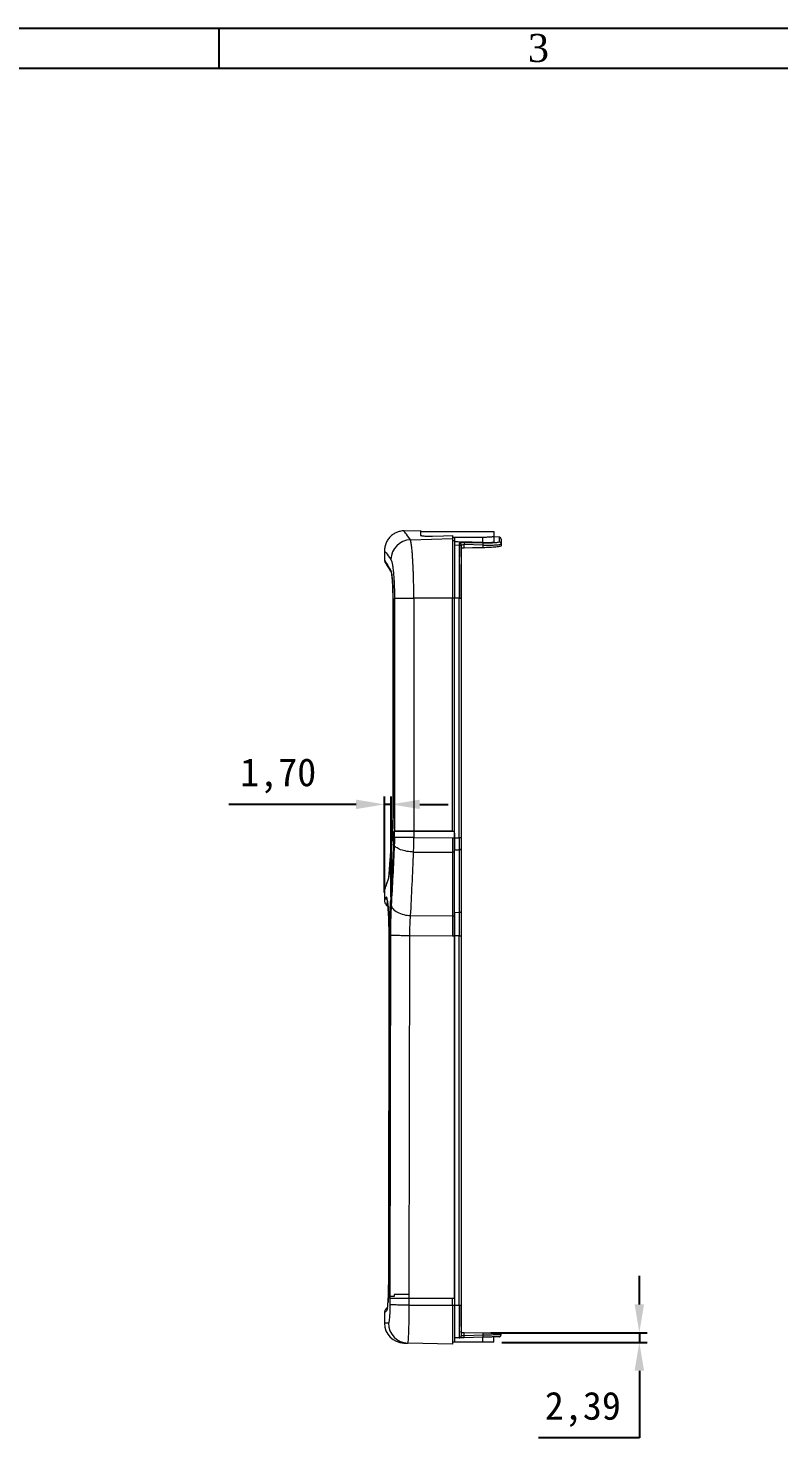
# Model space of a CAD drawing. Header units: millimetres. Extents: x 6 to 426, y 10 to 307.
# Drawn here: x 112.3 to 206.2, y 130.8 to 307.3 of the extents above; entities that cross this region are included whole.
import ezdxf

# ---------------------------------------------------------------- set-up
doc = ezdxf.new("R2010")
doc.units = ezdxf.units.MM
doc.header["$PDSIZE"] = -1
doc.dimstyles.new('ISO-25', dxfattribs={"dimtxt": 2.5, "dimasz": 2.5, "dimexe": 1.25, "dimexo": 0.625, "dimtad": 1, "dimtxsty": 'Standard', "dimcen": 2.5, "dimadec": 0, "dimazin": 0, "dimtfac": 1, "dimtmove": 0, "dimatfit": 3, "dimfxl": 1, "dimarcsym": 0})

# ---------------------------------------------------------------- blocks, each defined once
blk = doc.blocks.new('*D18')
at = {"color": 0, "lineweight": -2}
for p, q in [((188.79, 147.51), (188.79, 151.07)), ((170.22, 143.96), (189.79, 143.96)), ((188.79, 143.96), (188.79, 142.76)), ((171.59, 142.76), (189.79, 142.76)), ((188.79, 139.21), (188.79, 130.81)), ((188.79, 130.81), (176.18, 130.81))]:
    blk.add_line(p, q, dxfattribs=at)
at = {"color": 0}
for points in [[(188.2, 147.51), (189.38, 147.51), (188.79, 143.96)], [(188.2, 139.21), (189.38, 139.21), (188.79, 142.76)]]:
    blk.add_solid(points, dxfattribs=at)
at = {"layer": 'Defpoints', "color": 0}
for p in [(169.22, 143.96), (170.59, 142.76), (188.79, 142.76)]:
    blk.add_point(p, dxfattribs=at)
at = {"color": 0, "insert": (181.72, 134.37), "char_height": 3.5, "attachment_point": 5}
blk.add_mtext('2,39', dxfattribs=at)
blk = doc.blocks.new('*D19')
at = {"color": 0, "lineweight": -2}
for p, q in [((153.34, 210.11), (137.4, 210.11)), ((156.89, 199.07), (156.89, 211.11)), ((157.74, 210.11), (156.89, 210.11)), ((157.74, 198.48), (157.74, 211.11)), ((161.3, 210.11), (164.85, 210.11))]:
    blk.add_line(p, q, dxfattribs=at)
at = {"color": 0}
for points in [[(153.34, 210.7), (153.34, 209.52), (156.89, 210.11)], [(161.3, 210.7), (161.3, 209.52), (157.74, 210.11)]]:
    blk.add_solid(points, dxfattribs=at)
at = {"layer": 'Defpoints', "color": 0}
for p in [(157.74, 210.11), (156.89, 198.07), (157.74, 197.48)]:
    blk.add_point(p, dxfattribs=at)
at = {"color": 0, "insert": (143.59, 213.68), "char_height": 3.5, "attachment_point": 5}
blk.add_mtext('1,70', dxfattribs=at)

msp = doc.modelspace()

# ---------------------------------------------------------------- linework, layer by layer
at = {"color": 7, "linetype": 'Continuous'}
for p, q in [((6.1623, 307.2801), (426.1623, 307.2801)), ((16.1623, 302.2801), (421.1623, 302.2801))]:
    msp.add_line(p, q, dxfattribs=at)
msp.add_line((136.1623, 307.2801), (136.1623, 302.2801))
at = {"color": 7, "linetype": 'Continuous', "lineweight": 15}
for p, q in [((159.3269, 244.3543), (161.3924, 244.4084)), ((161.3924, 244.4084), (161.3924, 243.7993)), ((161.3924, 244.2632), (170.5924, 244.2632)), ((165.3924, 243.7613), (165.3924, 243.3777)), ((170.5924, 244.2632), (170.5924, 243.6646)), ((170.5924, 243.6646), (170.5924, 242.9883)), ((171.2489, 243.5724), (170.5924, 243.5896)), ((171.2489, 243.5724), (171.2489, 242.969)), ((156.8924, 241.8564), (156.8924, 240.7269)), ((160.133, 243.2411), (165.3924, 243.3777)), ((165.3924, 243.3777), (165.3924, 235.9345)), ((165.3924, 243.1296), (165.6424, 243.1231)), ((165.6424, 243.5086), (165.6424, 243.1231)), ((165.6424, 243.1231), (165.6424, 235.9345)), ((165.6424, 242.5898), (166.2489, 242.574)), ((166.2489, 242.8175), (166.2489, 242.574)), ((166.2489, 242.574), (166.2489, 235.9345)), ((166.4924, 241.9172), (166.4924, 242.1547)), ((166.4924, 241.11), (166.4924, 241.9172)), ((168.55, 242.8328), (166.8762, 242.8708)), ((166.8784, 242.2021), (166.8784, 242.6222)), ((169.2244, 242.569), (166.8784, 242.6222)), ((169.193, 242.8874), (169.193, 243.5275)), ((169.2244, 242.2355), (169.2244, 242.569)), ((171.4924, 242.7201), (171.4924, 242.4905)), ((166.4924, 235.9345), (166.4924, 240.1481)), ((157.9537, 236.6363), (157.9579, 236.2093)), ((158.141, 235.9345), (158.141, 206.7612)), ((158.141, 235.9345), (160.5604, 235.9345)), ((165.3924, 235.9345), (160.5604, 235.9345)), ((160.5604, 235.9345), (160.5604, 206.7632)), ((165.3924, 206.7632), (165.3924, 235.9345)), ((165.6424, 235.9345), (165.3924, 235.9345)), ((165.6424, 206.5132), (165.6424, 235.9345)), ((166.2489, 235.9345), (165.6424, 235.9345)), ((166.2489, 205.9254), (166.2489, 235.9345)), ((166.2489, 235.9345), (166.4924, 235.9345)), ((166.4924, 235.9345), (166.4924, 205.9254)), ((158.141, 205.949), (158.141, 206.7594)), ((160.5604, 206.7632), (158.1497, 206.7632)), ((158.1553, 206.7632), (160.5604, 206.7632)), ((160.5604, 206.7632), (165.6227, 206.7632)), ((160.5604, 206.7632), (160.5604, 205.949)), ((165.3924, 206.7632), (160.5604, 206.7632)), ((165.6227, 206.7632), (165.6227, 205.9216)), ((165.6293, 206.7632), (165.6227, 206.7632)), ((165.6293, 206.7632), (165.6293, 206.5132)), ((165.6424, 206.5132), (165.6293, 206.5132)), ((165.6424, 206.5132), (165.6296, 206.5132)), ((165.6424, 206.5132), (165.6424, 205.9241)), ((160.5604, 205.949), (165.3924, 205.9252)), ((165.3924, 205.9179), (165.6227, 205.919)), ((166.2489, 205.9254), (166.2489, 204.4071)), ((166.4924, 205.9254), (166.2489, 205.9254)), ((166.4924, 205.9254), (166.4924, 204.647)), ((160.5416, 204.1352), (165.3924, 204.1138)), ((165.6226, 204.1165), (165.3924, 204.1203)), ((166.4924, 204.5756), (166.4924, 204.647)), ((156.8924, 199.3471), (156.8924, 198.0738)), ((157.1108, 197.5447), (157.3351, 197.3204)), ((160.1641, 196.1783), (165.3924, 196.1356)), ((165.6242, 196.1324), (165.3939, 196.1339)), ((165.6424, 196.525), (165.6424, 193.6344)), ((166.4924, 196.9036), (166.4924, 196.7734)), ((157.473, 193.1428), (157.4182, 150.4276)), ((157.4202, 150.4458), (157.4749, 193.1144)), ((157.641, 193.71), (157.5668, 148.5496)), ((159.9953, 148.7584), (160.0659, 193.6624)), ((165.3924, 193.6219), (160.0666, 193.6624)), ((165.6227, 193.6201), (165.3924, 193.6219)), ((165.6423, 193.6344), (165.6227, 193.6221)), ((165.6227, 193.6201), (165.6227, 148.2584)), ((166.2489, 193.6376), (165.6424, 193.6373)), ((165.6424, 193.6344), (165.6424, 148.5132)), ((166.2489, 147.4334), (166.2489, 193.6376)), ((166.4924, 193.6423), (166.4924, 147.4381)), ((157.4198, 150.4477), (157.4123, 149.6423)), ((157.4198, 150.4477), (157.4136, 149.7005)), ((157.5679, 148.2812), (157.5666, 147.4682)), ((157.5688, 148.5497), (157.5684, 148.2849)), ((158.0919, 148.7605), (158.0952, 148.5052)), ((159.993, 147.4206), (159.9943, 148.2632)), ((159.9939, 148.2583), (159.9943, 148.4988)), ((165.6227, 148.2584), (159.9942, 148.2584)), ((159.9943, 148.4988), (159.9947, 148.7583)), ((165.3924, 148.2632), (159.9943, 148.2632)), ((165.3924, 147.4179), (165.3924, 148.2632)), ((165.6293, 148.2632), (165.6227, 148.2584)), ((165.6296, 148.5039), (165.6293, 148.5036)), ((165.6293, 148.5036), (165.6293, 148.2632)), ((165.6296, 148.5132), (165.6424, 148.5132)), ((165.6424, 148.5132), (165.6424, 147.4228)), ((159.993, 147.4206), (165.3924, 147.4179)), ((165.3924, 147.4227), (165.6424, 147.4228)), ((165.3924, 147.4179), (165.3924, 142.5132)), ((165.6424, 147.4331), (166.2489, 147.4334)), ((165.6424, 147.4228), (165.6424, 142.7697)), ((166.2489, 147.4334), (166.2489, 143.323)), ((166.4924, 144.7561), (166.4924, 147.446)), ((156.8924, 146.4525), (156.8924, 145.1571)), ((166.2489, 143.323), (165.6424, 143.3071)), ((166.4924, 143.9849), (166.4924, 144.1423)), ((169.2222, 143.4009), (166.8762, 143.3394)), ((166.8784, 143.5894), (166.8784, 143.9808)), ((166.8784, 143.9808), (169.2244, 143.9563)), ((169.2244, 143.6508), (166.8784, 143.5894)), ((169.193, 142.7632), (169.193, 143.4001)), ((169.2244, 143.6508), (169.2244, 143.9563)), ((170.5924, 142.7632), (170.5924, 143.4368)), ((171.4924, 143.7039), (171.4924, 143.9325)), ((165.3924, 142.5132), (159.8155, 142.6592)), ((165.6424, 142.7697), (165.3924, 142.7632)), ((169.193, 142.7632), (165.3924, 142.7632)), ((170.5924, 142.7632), (169.193, 142.7632))]:
    msp.add_line(p, q, dxfattribs=at)
at = {"color": 8, "linetype": 'Continuous', "lineweight": 15}
for p, q in [((166.4924, 242.1547), (166.4924, 242.2686)), ((169.2221, 242.8176), (168.55, 242.8328)), ((165.6437, 205.9254), (166.2489, 205.9254)), ((165.6437, 204.4014), (166.2489, 204.4071)), ((166.2489, 196.5581), (165.6436, 196.5498)), ((157.4749, 193.1144), (157.4768, 193.1154)), ((157.4202, 150.4458), (157.422, 150.4468))]:
    msp.add_line(p, q, dxfattribs=at)
at = {"color": 7, "linetype": 'Continuous', "lineweight": 15, "flags": 128}
for points in [[(162.8924, 243.6955), (164.2924, 243.7323), (165.3924, 243.7613)], [(165.3924, 243.5143), (165.5324, 243.5111), (165.6424, 243.5086)], [(169.2244, 242.2355), (167.9106, 242.2168), (166.8784, 242.2021)], [(157.552, 193.6885), (157.5148, 168.9654), (157.4863, 149.537)], [(157.4877, 149.537), (157.493, 153.1494), (157.4998, 157.7657), (157.5031, 160.0738), (157.5065, 162.382), (157.51, 164.6901), (157.5134, 166.9982), (157.5202, 171.6145), (157.5211, 172.2144), (157.5247, 174.614), (157.5319, 179.4131), (157.5356, 181.8127), (157.5392, 184.2122), (157.5428, 186.6118), (157.5465, 189.0113), (157.5536, 193.6885)], [(166.4924, 143.9849), (166.4997, 143.9848), (166.5215, 143.9846), (166.5569, 143.9842), (166.6046, 143.9837), (166.6629, 143.9831), (166.7297, 143.9824), (166.8024, 143.9816), (166.8784, 143.9808)], [(171.2489, 143.4539), (171.2967, 143.4598), (171.3393, 143.4734)]]:
    msp.add_lwpolyline(points, dxfattribs=at)
at = {"color": 8, "linetype": 'Continuous', "lineweight": 15, "flags": 128}
msp.add_lwpolyline([(157.696, 204.3367), (157.6944, 204.3084), (157.696, 204.2702)], dxfattribs=at)
at = {"color": 7, "linetype": 'Continuous', "lineweight": 15}
for centre, radius, start, end in [((160.2257, 240.7252), 2.5176, 92.109783, 179.188466), ((166.2431, 242.5683), 0.2492, 0.165713, 88.675009), ((166.3086, 150.6077), 3.1749, 268.921697, 273.31717), ((159.3924, 145.1711), 2.5, 180, 268.5), ((159.8837, 145.1551), 2.4968, 179.92522, 268.433405), ((166.2424, 143.5729), 0.25, 271.5, 360), ((165.0848, 143.48), 1.797, 355.512497, 3.487686), ((167.4308, 143.5415), 1.7969, 355.512219, 3.487911), ((171.2424, 143.7039), 0.25, 311.597325, 0)]:
    msp.add_arc(centre, radius, start, end, dxfattribs=at)
at = {"color": 8, "linetype": 'Continuous', "lineweight": 15}
msp.add_arc((157.944, 146.7579), 0.7475, 154.890381, 180.17787, dxfattribs=at)
at = {"color": 7, "linetype": 'Continuous', "lineweight": 15}
for centre, major_axis, ratio, start_param, end_param in [((593.7295, 94.5132), (4288.2789, 0), 0.03492077, 1.66995805, 1.67084874), ((-6176.3036, 94.5132), (9028.3158, 0), 0.0231032, 0.79140877, 0.79196148)]:
    msp.add_ellipse(centre, major_axis=major_axis, ratio=ratio, start_param=start_param, end_param=end_param, dxfattribs=at)
for points, knots in [([(159.3269, 244.3543), (159.1937, 244.3446), (158.9152, 244.3243), (158.4944, 244.2021), (158.0722, 243.9969), (157.6765, 243.6967), (157.3369, 243.3101), (157.0828, 242.8556), (156.9219, 242.3624), (156.9021, 242.0225), (156.8924, 241.8552)], [0, 0, 0, 0, 0.10369881, 0.21680604, 0.33849488, 0.46720121, 0.60063047, 0.7359333, 0.87002779, 1, 1, 1, 1]), ([(161.3924, 243.7993), (161.3924, 243.7903), (161.402, 243.7817), (161.4399, 243.765), (161.4686, 243.7569), (161.5436, 243.7418), (161.5895, 243.7348), (161.698, 243.722), (161.7612, 243.7161), (161.8994, 243.7063), (161.9748, 243.7021), (162.1386, 243.6956), (162.226, 243.6932), (162.4968, 243.6891), (162.694, 243.6903), (162.8924, 243.6955)], [0, 0, 0, 0, 0.125, 0.125, 0.25, 0.25, 0.375, 0.375, 0.5, 0.5, 0.625, 0.625, 0.75, 0.75, 1, 1, 1, 1]), ([(170.5924, 243.6646), (170.5924, 243.6562), (170.5834, 243.6479), (170.5484, 243.6313), (170.5219, 243.623), (170.4524, 243.6069), (170.4099, 243.5992), (170.3095, 243.5845), (170.2509, 243.5774), (170.1225, 243.5645), (170.0525, 243.5587), (169.9005, 243.5482), (169.8186, 243.5437), (169.5653, 243.5325), (169.3805, 243.5282), (169.193, 243.5275)], [0, 0, 0, 0, 0.125, 0.125, 0.25, 0.25, 0.375, 0.375, 0.5, 0.5, 0.625, 0.625, 0.75, 0.75, 1, 1, 1, 1]), ([(171.4924, 243.3225), (171.4924, 243.3515), (171.4871, 243.3828), (171.4635, 243.4435), (171.4451, 243.4726), (171.3978, 243.5212), (171.3691, 243.5404), (171.3091, 243.5656), (171.278, 243.5716), (171.2489, 243.5724)], [0, 0, 0, 0, 0.25, 0.25, 0.5, 0.5, 0.75, 0.75, 1, 1, 1, 1]), ([(160.5604, 235.9345), (160.5604, 236.384), (160.5574, 236.8338), (160.5456, 237.7079), (160.5369, 238.1343), (160.5198, 238.758), (160.5134, 238.9642), (160.4993, 239.3663), (160.4917, 239.5614), (160.4673, 240.1297), (160.4489, 240.4859), (160.4183, 240.9856), (160.4075, 241.147), (160.3854, 241.4519), (160.3741, 241.5961), (160.3391, 242.0045), (160.3146, 242.2448), (160.2764, 242.5559), (160.2634, 242.6509), (160.2375, 242.8206), (160.2245, 242.8958), (160.1854, 243.093), (160.1593, 243.1867), (160.133, 243.2411)], [0, 0, 0, 0, 0.125, 0.125, 0.25, 0.25, 0.3125, 0.3125, 0.375, 0.375, 0.5, 0.5, 0.5625, 0.5625, 0.625, 0.625, 0.75, 0.75, 0.8125, 0.8125, 0.875, 0.875, 1, 1, 1, 1]), ([(166.8762, 242.8708), (166.7923, 242.8727), (166.7093, 242.8728), (166.5578, 242.8696), (166.4881, 242.8663), (166.4018, 242.859), (166.3755, 242.8562), (166.3305, 242.8499), (166.3115, 242.8464), (166.2649, 242.8352), (166.2489, 242.8267), (166.2489, 242.8175)], [0, 0, 0, 0, 0.25, 0.25, 0.5, 0.5, 0.625, 0.625, 0.75, 0.75, 1, 1, 1, 1]), ([(166.4924, 242.326), (166.4924, 242.3899), (166.4663, 242.4534), (166.3765, 242.5449), (166.3132, 242.5724), (166.2489, 242.574)], [0, 0, 0, 0, 0.5, 0.5, 1, 1, 1, 1]), ([(166.4924, 242.5691), (166.4924, 242.5782), (166.5021, 242.5866), (166.5402, 242.6016), (166.5683, 242.608), (166.6035, 242.6128)], [0, 0, 0, 0, 0.5, 0.5, 1, 1, 1, 1]), ([(166.4924, 242.5691), (166.4924, 242.5304), (166.4924, 242.453), (166.4924, 242.3684), (166.4924, 242.326)], [0, 0, 0, 0, 0.49999392, 1, 1, 1, 1]), ([(166.4924, 242.326), (166.4924, 242.318), (166.4924, 242.302), (166.4924, 242.2715), (166.4924, 242.2363), (166.4924, 242.1959), (166.4924, 242.1504), (166.4924, 242.0638), (166.4924, 241.9158), (166.4924, 241.6732), (166.4924, 241.38), (166.4924, 240.9184), (166.4924, 240.2252), (166.4924, 239.405), (166.4924, 238.6957), (166.4924, 238.1504), (166.4924, 237.5931), (166.4924, 237.1274), (166.4924, 236.7563), (166.4924, 236.4834), (166.4924, 236.2094), (166.4924, 236.0262), (166.4924, 235.9345)], [0, 0, 0, 0, 0.019675661, 0.039316243, 0.058937561, 0.078555479, 0.098185868, 0.117844571, 0.179711548, 0.24163216, 0.305663002, 0.36974996, 0.50000234, 0.630254719, 0.694284476, 0.758372526, 0.820237165, 0.882160118, 0.911614676, 0.941037076, 0.970480997, 1, 1, 1, 1]), ([(166.8784, 242.2021), (166.8266, 242.2013), (166.7762, 242.1995), (166.6824, 242.194), (166.6397, 242.1904), (166.5335, 242.1774), (166.4924, 242.166), (166.4924, 242.1547)], [0, 0, 0, 0, 0.25, 0.25, 0.5, 0.5, 1, 1, 1, 1]), ([(166.8762, 242.8708), (166.8782, 242.8643), (166.8795, 242.8348), (166.8803, 242.744), (166.8798, 242.6833), (166.8784, 242.6222)], [0, 0, 0, 0, 0.5, 0.5, 1, 1, 1, 1]), ([(169.193, 242.8874), (169.2866, 242.8853), (169.3785, 242.8841), (169.5586, 242.8835), (169.6479, 242.8841), (169.8179, 242.8871), (169.8983, 242.8895), (170.05, 242.896), (170.1218, 242.9001), (170.2503, 242.9096), (170.3077, 242.915), (170.409, 242.9273), (170.4522, 242.934), (170.5558, 242.9553), (170.5924, 242.9715), (170.5924, 242.9883)], [0, 0, 0, 0, 0.125, 0.125, 0.25, 0.25, 0.375, 0.375, 0.5, 0.5, 0.625, 0.625, 0.75, 0.75, 1, 1, 1, 1]), ([(171.2489, 242.969), (171.2489, 242.9445), (171.196, 242.9208), (171.0459, 242.8892), (170.9833, 242.8792), (170.8367, 242.8609), (170.7535, 242.8527), (170.5674, 242.8382), (170.4635, 242.8319), (170.2438, 242.822), (170.1273, 242.8183), (169.8811, 242.8134), (169.7518, 242.8123), (169.4909, 242.8129), (169.3579, 242.8145), (169.2222, 242.8176)], [0, 0, 0, 0, 0.25, 0.25, 0.375, 0.375, 0.5, 0.5, 0.625, 0.625, 0.75, 0.75, 0.875, 0.875, 1, 1, 1, 1]), ([(169.2244, 242.569), (169.2258, 242.6301), (169.2263, 242.6909), (169.2255, 242.7816), (169.2242, 242.8112), (169.2222, 242.8176)], [0, 0, 0, 0, 0.5, 0.5, 1, 1, 1, 1]), ([(169.2244, 242.569), (169.3762, 242.566), (169.5251, 242.5643), (169.8171, 242.5637), (169.9617, 242.5648), (170.2372, 242.5697), (170.3675, 242.5734), (170.6135, 242.5833), (170.7298, 242.5896), (170.938, 242.604), (171.0311, 242.6122), (171.1952, 242.6304), (171.2652, 242.6405), (171.4331, 242.672), (171.4924, 242.6957), (171.4924, 242.7201)], [0, 0, 0, 0, 0.125, 0.125, 0.25, 0.25, 0.375, 0.375, 0.5, 0.5, 0.625, 0.625, 0.75, 0.75, 1, 1, 1, 1]), ([(171.4924, 242.4905), (171.4924, 242.4768), (171.4778, 242.4629), (171.421, 242.4349), (171.3781, 242.4207), (171.2655, 242.3926), (171.1966, 242.3789), (171.0339, 242.3523), (170.939, 242.3392), (170.7309, 242.3151), (170.6174, 242.3039), (170.3711, 242.2834), (170.2384, 242.2741), (169.9648, 242.2584), (169.8226, 242.2518), (169.527, 242.2414), (169.3764, 242.2377), (169.2244, 242.2355)], [0, 0, 0, 0, 0.125, 0.125, 0.25, 0.25, 0.375, 0.375, 0.5, 0.5, 0.625, 0.625, 0.75, 0.75, 0.875, 0.875, 1, 1, 1, 1]), ([(171.4924, 242.7201), (171.4924, 242.749), (171.4871, 242.7802), (171.4635, 242.8406), (171.4451, 242.8697), (171.3978, 242.918), (171.3691, 242.9371), (171.3091, 242.9622), (171.278, 242.9682), (171.2489, 242.969)], [0, 0, 0, 0, 0.25, 0.25, 0.5, 0.5, 0.75, 0.75, 1, 1, 1, 1]), ([(171.4924, 243.3225), (171.4924, 243.322), (171.4924, 243.3209), (171.4924, 243.3126), (171.4924, 243.2993), (171.4924, 243.2805), (171.4924, 243.2564), (171.4924, 243.227), (171.4924, 243.1922), (171.4924, 243.152), (171.4924, 243.1065), (171.4924, 243.0556), (171.4924, 242.9994), (171.4924, 242.9378), (171.4924, 242.8708), (171.4924, 242.7988), (171.4924, 242.7463), (171.4924, 242.7201)], [0, 0, 0, 0, 0.06670308, 0.13339056, 0.20006483, 0.2667283, 0.33338336, 0.40003242, 0.46667787, 0.53332213, 0.59996758, 0.66661664, 0.7332717, 0.79993517, 0.86660944, 0.93329692, 1, 1, 1, 1]), ([(156.8924, 240.7292), (156.897, 240.6611), (156.9066, 240.5227), (156.9712, 240.3985), (157.0041, 240.3354)], [0, 0, 0, 0, 0.49175975, 1, 1, 1, 1]), ([(157.0051, 240.3337), (157.0088, 240.328), (157.0156, 240.3173), (157.0454, 240.2709), (157.0824, 240.2131), (157.123, 240.1495), (157.1632, 240.0862), (157.2032, 240.0232), (157.2712, 239.9152), (157.3892, 239.7274), (157.517, 239.5164), (157.5975, 239.3886), (157.6422, 239.3224), (157.6869, 239.2579), (157.7332, 239.2047), (157.7758, 239.0375), (157.8149, 238.8018), (157.8554, 238.4689), (157.8976, 237.994), (157.9331, 237.3489), (157.9542, 236.8428), (157.9558, 236.5615), (157.9559, 236.5568)], [0, 0, 0, 0, 0.09122748, 0.17227646, 0.24313669, 0.30373779, 0.35404327, 0.39599819, 0.43809553, 0.55977483, 0.68636114, 0.72192054, 0.75728106, 0.79200868, 0.82263277, 0.84901147, 0.87265876, 0.89790695, 0.92766411, 0.96166693, 0.99936254, 1, 1, 1, 1]), ([(157.7084, 240.7608), (157.7349, 240.7252), (157.7614, 240.6635), (157.801, 240.5336), (157.8141, 240.484), (157.8404, 240.3721), (157.8535, 240.3094), (157.8922, 240.1042), (157.917, 239.9456), (157.9524, 239.6759), (157.9639, 239.5807), (157.9862, 239.3793), (157.9971, 239.2728), (158.0281, 238.9426), (158.0468, 238.7073), (158.0715, 238.3318), (158.0792, 238.2029), (158.0934, 237.9372), (158.0999, 237.8009), (158.1172, 237.3887), (158.126, 237.1068), (158.1379, 236.529), (158.141, 236.2316), (158.141, 235.9345)], [0, 0, 0, 0, 0.125, 0.125, 0.1875, 0.1875, 0.25, 0.25, 0.375, 0.375, 0.4375, 0.4375, 0.5, 0.5, 0.625, 0.625, 0.6875, 0.6875, 0.75, 0.75, 0.875, 0.875, 1, 1, 1, 1]), ([(157.9559, 236.5568), (157.9583, 236.2273), (157.9633, 235.5636), (157.9612, 234.5704), (157.9617, 233.5892), (157.9616, 232.6301), (157.9616, 230.6421), (157.9616, 227.6435), (157.9616, 223.6281), (157.9616, 220.3072), (157.9616, 217.6883), (157.9616, 215.8107), (157.9616, 214.2454), (157.9616, 212.8634), (157.9616, 211.5302), (157.9616, 210.3195), (157.9617, 209.3153), (157.9616, 208.8505), (157.9615, 208.6127)], [0, 0, 0, 0, 0.03545283, 0.07142512, 0.10654224, 0.14080422, 0.17438141, 0.31995682, 0.46269948, 0.60544214, 0.67645331, 0.74383958, 0.8069962, 0.84449151, 0.89219664, 0.95011168, 0.97446204, 1, 1, 1, 1]), ([(157.9616, 215.6932), (157.9616, 214.9549), (157.9616, 213.1128), (157.9614, 210.9922), (157.9618, 209.3404), (157.9613, 208.7925), (157.961, 208.5231)], [0, 0, 0, 0, 0.3088847, 0.77074349, 0.88728872, 1, 1, 1, 1]), ([(157.9615, 208.6127), (157.9615, 208.6114), (157.9615, 208.3617), (157.9532, 207.8469), (157.9255, 207.0957), (157.8772, 206.4004), (157.8154, 205.7623), (157.7556, 205.057), (157.7162, 204.5802), (157.696, 204.3367)], [0, 0, 0, 0, 0.00074327, 0.14287247, 0.29521893, 0.45534598, 0.62851992, 0.81031519, 1, 1, 1, 1]), ([(157.961, 208.5231), (157.961, 208.5149), (157.961, 208.4304), (157.9588, 208.348), (157.9568, 208.2735)], [0, 0, 0, 0, 0.09699975, 1, 1, 1, 1]), ([(158.141, 206.7612), (158.1252, 206.7532), (158.1101, 206.7216), (158.0815, 206.6111), (158.0686, 206.5352), (158.0459, 206.3423), (158.0367, 206.2305), (158.0224, 205.9774), (158.0177, 205.8429), (158.0154, 205.7006)], [0, 0, 0, 0, 0.25, 0.25, 0.5, 0.5, 0.75, 0.75, 1, 1, 1, 1]), ([(158.0181, 205.7006), (158.0192, 205.7702), (158.021, 205.8392), (158.0257, 205.9718), (158.0286, 206.0356), (158.0391, 206.2199), (158.0485, 206.3336), (158.0648, 206.4751), (158.0707, 206.518), (158.0832, 206.595), (158.0899, 206.6288), (158.1037, 206.6851), (158.1108, 206.7079), (158.1256, 206.7424), (158.1333, 206.7539), (158.141, 206.7594)], [0, 0, 0, 0, 0.125, 0.125, 0.25, 0.25, 0.5, 0.5, 0.625, 0.625, 0.75, 0.75, 0.875, 0.875, 1, 1, 1, 1]), ([(160.5416, 204.1352), (160.2667, 204.1481), (159.9748, 204.1787), (159.4103, 204.2806), (159.139, 204.3519), (158.6783, 204.5246), (158.4901, 204.6255), (158.2261, 204.8342), (158.1499, 204.9415), (158.1219, 205.0421)], [0, 0, 0, 0, 0.25, 0.25, 0.5, 0.5, 0.75, 0.75, 1, 1, 1, 1]), ([(160.5604, 205.949), (160.2844, 205.949), (159.9977, 205.949), (159.5738, 205.949), (159.436, 205.949), (159.1744, 205.949), (159.0499, 205.949), (158.7019, 205.949), (158.5167, 205.949), (158.3151, 205.949), (158.2627, 205.949), (158.2027, 205.949), (158.1858, 205.949), (158.1592, 205.949), (158.1492, 205.949), (158.1416, 205.949)], [0, 0, 0, 0, 0.25, 0.25, 0.375, 0.375, 0.5, 0.5, 0.75, 0.75, 0.875, 0.875, 0.9375, 0.9375, 1, 1, 1, 1]), ([(160.5416, 204.1352), (160.547, 204.4263), (160.5514, 204.7241), (160.5576, 205.3279), (160.5596, 205.6363), (160.5604, 205.949)], [0, 0, 0, 0, 0.5, 0.5, 1, 1, 1, 1]), ([(165.3928, 205.9265), (165.3911, 205.8597), (165.3894, 205.7905), (165.3902, 205.6431), (165.3915, 205.5656), (165.393, 205.4034), (165.393, 205.3223), (165.3927, 205.1646), (165.3924, 205.0873), (165.3923, 204.8599), (165.3937, 204.705), (165.3911, 204.3905), (165.388, 204.2514), (165.3925, 204.1254)], [0, 0, 0, 0, 0.125, 0.125, 0.25, 0.25, 0.375, 0.375, 0.5, 0.5, 0.75, 0.75, 1, 1, 1, 1]), ([(165.6229, 205.9216), (165.619, 205.768), (165.619, 205.6142), (165.6206, 205.3084), (165.6224, 205.1564), (165.6224, 204.8542), (165.6201, 204.7047), (165.6178, 204.4097), (165.6176, 204.2643), (165.6228, 204.1202)], [0, 0, 0, 0, 0.25, 0.25, 0.5, 0.5, 0.75, 0.75, 1, 1, 1, 1]), ([(165.6424, 205.9241), (165.6424, 205.8748), (165.6424, 205.8092), (165.6425, 205.7272), (165.6425, 205.678), (165.6426, 205.6289), (165.6426, 205.5798), (165.6426, 205.5471), (165.6426, 205.5144), (165.6426, 205.4818), (165.6426, 205.4329), (165.6427, 205.384), (165.6427, 205.3352), (165.6427, 205.2865), (165.6427, 205.2379), (165.6427, 205.1893), (165.6427, 205.1409), (165.6427, 205.0925), (165.6427, 205.0443), (165.6427, 204.9961), (165.6427, 204.9481), (165.6427, 204.9003), (165.6426, 204.8526), (165.6426, 204.805), (165.6426, 204.7734), (165.6426, 204.7419), (165.6426, 204.7105), (165.6426, 204.6635), (165.6425, 204.6166), (165.6425, 204.57), (165.6425, 204.5234), (165.6424, 204.477), (165.6424, 204.4307), (165.6424, 204.3999), (165.6424, 204.3845)], [0, 0, 0, 0, 0.09375086, 0.12500101, 0.15625111, 0.18750114, 0.21875113, 0.25000092, 0.25000108, 0.28125098, 0.31250085, 0.3437507, 0.37500051, 0.40625032, 0.43750011, 0.46874989, 0.49999967, 0.53124945, 0.56249923, 0.59374904, 0.62499886, 0.6562487, 0.68749857, 0.71874848, 0.74999842, 0.74999858, 0.78124841, 0.81249845, 0.84374854, 0.87499869, 0.90624891, 0.9374992, 0.96874956, 1, 1, 1, 1]), ([(166.4924, 205.9254), (166.4924, 205.8766), (166.4924, 205.7791), (166.4924, 205.6332), (166.4924, 205.4879), (166.4924, 205.3431), (166.4924, 205.1671), (166.4924, 204.961), (166.4924, 204.7265), (166.4924, 204.574), (166.4924, 204.4977)], [0, 0, 0, 0, 0.1002122, 0.20017543, 0.30002676, 0.3999037, 0.49994368, 0.66652853, 0.83300139, 1, 1, 1, 1]), ([(157.696, 204.3367), (157.6688, 203.9943), (157.6184, 203.3623), (157.5533, 202.5037), (157.5076, 201.8212), (157.4709, 201.3832), (157.4402, 201.1173), (157.4126, 200.9401), (157.3859, 200.8255), (157.3577, 200.7584), (157.3262, 200.6714), (157.2925, 200.5805), (157.2475, 200.4564), (157.1891, 200.294), (157.1192, 200.0979), (157.0489, 199.8998), (156.9856, 199.721), (156.9351, 199.5779), (156.9234, 199.5443), (156.9172, 199.5265)], [0, 0, 0, 0, 0.07353792, 0.13575636, 0.18647413, 0.21627677, 0.24029846, 0.26650021, 0.2877101, 0.31215741, 0.33987422, 0.3704452, 0.4039629, 0.46794167, 0.54608683, 0.63834911, 0.74471986, 0.86522805, 1, 1, 1, 1]), ([(165.3924, 204.1133), (165.3923, 203.9507), (165.3923, 203.6255), (165.3923, 203.14), (165.3923, 202.6563), (165.3923, 202.1748), (165.3923, 201.6955), (165.3923, 201.2185), (165.3923, 200.7438), (165.3923, 200.2715), (165.3923, 199.8016), (165.3923, 199.3341), (165.3923, 198.8692), (165.3923, 198.4068), (165.3923, 197.9469), (165.3923, 197.4899), (165.3923, 197.0356), (165.3923, 196.5841), (165.3923, 196.2854), (165.3923, 196.1361)], [0, 0, 0, 0, 0.05879109, 0.11760021, 0.17642784, 0.23527486, 0.29411238, 0.35294127, 0.41176945, 0.47059779, 0.52942658, 0.5882538, 0.64708065, 0.70590883, 0.7647469, 0.82359103, 0.88241261, 0.9412149, 1, 1, 1, 1]), ([(165.6227, 204.1202), (165.6227, 203.4272), (165.6227, 202.7399), (165.6226, 201.3787), (165.6226, 200.7052), (165.6226, 198.7054), (165.6226, 197.4028), (165.6227, 196.1333)], [0, 0, 0, 0, 0.25, 0.25, 0.5, 0.5, 1, 1, 1, 1]), ([(165.6424, 196.525), (165.6423, 196.6723), (165.6423, 196.9667), (165.6423, 197.4117), (165.6423, 197.8592), (165.6423, 198.3094), (165.6423, 198.7624), (165.6423, 199.2179), (165.6423, 199.6759), (165.6423, 200.1364), (165.6423, 200.5993), (165.6423, 201.0647), (165.6423, 201.5323), (165.6423, 202.0022), (165.6423, 202.4743), (165.6423, 202.9487), (165.6423, 203.4252), (165.6423, 203.9036), (165.6423, 204.2242), (165.6424, 204.3845)], [0, 0, 0, 0, 0.05882454, 0.11764507, 0.17646451, 0.23528626, 0.29411086, 0.3529331, 0.41175438, 0.47057642, 0.52940027, 0.58822342, 0.64704605, 0.705869, 0.764693, 0.82351746, 0.88234296, 0.94117034, 1, 1, 1, 1]), ([(166.4924, 204.4977), (166.4924, 204.4977), (166.4924, 204.4977), (166.4924, 204.4977), (166.4924, 204.4872), (166.4871, 204.4758), (166.4635, 204.4539), (166.4451, 204.4433), (166.3978, 204.4257), (166.3691, 204.4187), (166.3091, 204.4096), (166.278, 204.4074), (166.2489, 204.4071)], [-0.00000719, -0.00000719, -0.00000719, -0.00000719, 0, 0, 0, 0.25, 0.25, 0.5, 0.5, 0.75, 0.75, 1, 1, 1, 1]), ([(166.4924, 204.4977), (166.4924, 204.3472), (166.4924, 204.0462), (166.4924, 203.597), (166.4924, 203.1496), (166.4924, 202.7042), (166.4924, 202.2607), (166.4924, 201.8192), (166.4924, 201.3797), (166.4924, 200.9421), (166.4924, 200.3904), (166.4924, 199.7272), (166.4924, 198.956), (166.4924, 198.1924), (166.4924, 197.4355), (166.4924, 196.9376), (166.4924, 196.6885)], [0, 0, 0, 0, 0.05558717, 0.11115379, 0.1667053, 0.22224714, 0.27778478, 0.33332365, 0.38886922, 0.44442694, 0.50000225, 0.60000474, 0.69997395, 0.79994169, 0.89993978, 1, 1, 1, 1]), ([(156.9128, 199.5095), (156.9068, 199.4806), (156.8949, 199.4228), (156.8932, 199.365), (156.8924, 199.3361)], [0, 0, 0, 0, 0.499974064, 1, 1, 1, 1]), ([(156.8924, 198.0738), (156.8951, 198.0252), (156.9006, 197.927), (156.9455, 197.7852), (157.014, 197.6531), (157.0796, 197.5798), (157.112, 197.5435)], [0, 0, 0, 0, 0.24757498, 0.50000053, 0.75242537, 1, 1, 1, 1]), ([(157.4761, 193.1147), (157.4766, 193.4858), (157.4742, 193.8506), (157.4665, 194.3886), (157.4632, 194.5664), (157.4554, 194.9189), (157.4507, 195.0944), (157.435, 195.6047), (157.4223, 195.9261), (157.4002, 196.3803), (157.3922, 196.5277), (157.3756, 196.8089), (157.3669, 196.9421), (157.34, 197.3205), (157.3209, 197.5447), (157.281, 197.9326), (157.2608, 198.0901), (157.2305, 198.2732), (157.2205, 198.3254), (157.2004, 198.4112), (157.1905, 198.4444), (157.1614, 198.5144), (157.1429, 198.5225), (157.1253, 198.4909)], [0, 0, 0, 0, 0.125, 0.125, 0.1875, 0.1875, 0.25, 0.25, 0.375, 0.375, 0.4375, 0.4375, 0.5, 0.5, 0.625, 0.625, 0.75, 0.75, 0.8125, 0.8125, 0.875, 0.875, 1, 1, 1, 1]), ([(157.2378, 198.1654), (157.239, 198.1573), (157.2415, 198.14), (157.2632, 198.0151), (157.2887, 197.8143), (157.3211, 197.4977), (157.3519, 197.1271), (157.3827, 196.6781), (157.4124, 196.1258), (157.4385, 195.4882), (157.4588, 194.7938), (157.4734, 193.9901), (157.4747, 193.4162), (157.4754, 193.1162)], [0, 0, 0, 0, 0.043176982, 0.092724936, 0.189354316, 0.283527646, 0.35532304, 0.446098021, 0.55651778, 0.651157842, 0.757200285, 0.873113513, 1, 1, 1, 1]), ([(157.6559, 197.9625), (157.6219, 197.3178), (157.5969, 196.6356), (157.5711, 195.5574), (157.5644, 195.1867), (157.5552, 194.442), (157.5526, 194.0667), (157.552, 193.6885)], [0, 0, 0, 0, 0.5, 0.5, 0.75, 0.75, 1, 1, 1, 1]), ([(157.5536, 193.6885), (157.5542, 194.0648), (157.5568, 194.4399), (157.5659, 195.1795), (157.5725, 195.5451), (157.5984, 196.6291), (157.6239, 197.3216), (157.6578, 197.9625)], [0, 0, 0, 0, 0.25, 0.25, 0.5, 0.5, 1, 1, 1, 1]), ([(157.7399, 197.4842), (157.7077, 196.9154), (157.6839, 196.3132), (157.6593, 195.3609), (157.6529, 195.0335), (157.6441, 194.3757), (157.6416, 194.0442), (157.6411, 193.7101)], [0, 0, 0, 0, 0.5, 0.5, 0.75, 0.75, 1, 1, 1, 1]), ([(157.7399, 197.4842), (157.7614, 197.3376), (157.8322, 197.1811), (158.0901, 196.8769), (158.2776, 196.7299), (158.7413, 196.4802), (159.0163, 196.3779), (159.5891, 196.2347), (159.8856, 196.1934), (160.1641, 196.1783)], [0, 0, 0, 0, 0.25, 0.25, 0.5, 0.5, 0.75, 0.75, 1, 1, 1, 1]), ([(160.0665, 193.6624), (160.0663, 193.8853), (160.0681, 194.1061), (160.076, 194.5447), (160.0821, 194.7628), (160.1065, 195.398), (160.1307, 195.7989), (160.1641, 196.1783)], [0, 0, 0, 0, 0.25, 0.25, 0.5, 0.5, 1, 1, 1, 1]), ([(165.3939, 196.1339), (165.3965, 195.7582), (165.3976, 195.3514), (165.3968, 194.5046), (165.3948, 194.0646), (165.3911, 193.6236)], [0, 0, 0, 0, 0.5, 0.5, 1, 1, 1, 1]), ([(165.6242, 196.1333), (165.6237, 195.9043), (165.6232, 195.6748), (165.6225, 195.2252), (165.6222, 195.0051), (165.6218, 194.5803), (165.6217, 194.3756), (165.6215, 194.0823), (165.6215, 193.9868), (165.6215, 193.8005), (165.6215, 193.7113), (165.6215, 193.6201)], [0, 0, 0, 0, 0.25, 0.25, 0.5, 0.5, 0.75, 0.75, 0.875, 0.875, 1, 1, 1, 1]), ([(166.4924, 196.6885), (166.4924, 196.6734), (166.4871, 196.657), (166.4635, 196.6254), (166.4451, 196.6102), (166.3978, 196.5848), (166.3691, 196.5748), (166.3091, 196.5616), (166.278, 196.5585), (166.2489, 196.5581)], [0, 0, 0, 0, 0.25, 0.25, 0.5, 0.5, 0.75, 0.75, 1, 1, 1, 1]), ([(166.4924, 196.6885), (166.4924, 196.6428), (166.4924, 196.5514), (166.4924, 196.4117), (166.4924, 196.2702), (166.4924, 196.1268), (166.4924, 195.9079), (166.4924, 195.6091), (166.4924, 195.226), (166.4924, 194.8352), (166.4924, 194.4836), (166.4924, 194.1743), (166.4924, 193.9088), (166.4924, 193.7312), (166.4924, 193.6423)], [0, 0, 0, 0, 0.049853299, 0.099641316, 0.1493986, 0.199159766, 0.248959422, 0.374426693, 0.500059527, 0.625512732, 0.751132616, 0.834002579, 0.916904878, 1, 1, 1, 1]), ([(160.0659, 193.6624), (159.762, 193.663), (159.4597, 193.6647), (158.8976, 193.6701), (158.6381, 193.6737), (158.1958, 193.6824), (158.0131, 193.6874), (157.7487, 193.6983), (157.6669, 193.7042), (157.641, 193.71)], [0, 0, 0, 0, 0.25, 0.25, 0.5, 0.5, 0.75, 0.75, 1, 1, 1, 1]), ([(166.2489, 193.6376), (166.278, 193.6376), (166.3091, 193.6377), (166.3691, 193.6382), (166.3978, 193.6386), (166.445, 193.6395), (166.4635, 193.64), (166.4871, 193.6412), (166.4923, 193.6418), (166.4924, 193.6423)], [0, 0, 0, 0, 0.25, 0.25, 0.5, 0.5, 0.75, 0.75, 1, 1, 1, 1]), ([(157.1965, 146.7556), (157.2094, 146.7684), (157.2225, 146.8034), (157.249, 146.9175), (157.2622, 146.9957), (157.2816, 147.1422), (157.288, 147.196), (157.3007, 147.3135), (157.307, 147.3776), (157.3255, 147.583), (157.337, 147.736), (157.3531, 147.9886), (157.3583, 148.0767), (157.3682, 148.2608), (157.373, 148.3571), (157.3861, 148.652), (157.3937, 148.8583), (157.4062, 149.2903), (157.4112, 149.5178), (157.418, 149.9767), (157.4199, 150.2095), (157.4202, 150.4458)], [0, 0, 0, 0, 0.125, 0.125, 0.25, 0.25, 0.3125, 0.3125, 0.375, 0.375, 0.5, 0.5, 0.5625, 0.5625, 0.625, 0.625, 0.75, 0.75, 0.875, 0.875, 1, 1, 1, 1]), ([(157.4107, 149.568), (157.4062, 149.3615), (157.3976, 148.9675), (157.3781, 148.4776), (157.3567, 148.0742), (157.3452, 147.8867), (157.3397, 147.7969)], [0, 0, 0, 0, 0.30175051, 0.57573344, 0.79686574, 1, 1, 1, 1]), ([(157.4863, 149.537), (157.4861, 149.3876), (157.4879, 149.2413), (157.4935, 149.0304), (157.4958, 148.9632), (157.5014, 148.835), (157.5046, 148.7734), (157.512, 148.659), (157.516, 148.6067), (157.5248, 148.5116), (157.5296, 148.4684), (157.5448, 148.3573), (157.556, 148.3065), (157.5679, 148.2812)], [0, 0, 0, 0, 0.25, 0.25, 0.375, 0.375, 0.5, 0.5, 0.625, 0.625, 0.75, 0.75, 1, 1, 1, 1]), ([(157.5679, 148.2849), (157.5564, 148.3118), (157.5456, 148.3629), (157.5255, 148.5147), (157.5169, 148.61), (157.5024, 148.8387), (157.4969, 148.9659), (157.4893, 149.2447), (157.4875, 149.3889), (157.4877, 149.537)], [0, 0, 0, 0, 0.25, 0.25, 0.5, 0.5, 0.75, 0.75, 1, 1, 1, 1]), ([(157.63, 148.511), (157.624, 148.5114), (157.6122, 148.5123), (157.5976, 148.5172), (157.5854, 148.525), (157.5756, 148.5355), (157.5711, 148.545), (157.5688, 148.5497)], [0, 0, 0, 0, 0.20287687, 0.40402611, 0.60373391, 0.8022927, 1, 1, 1, 1]), ([(159.9943, 148.2632), (159.8495, 148.2632), (159.7068, 148.2632), (159.4267, 148.2632), (159.289, 148.2632), (159.0187, 148.2632), (158.8902, 148.2632), (158.6456, 148.2632), (158.5294, 148.2632), (158.2008, 148.2632), (158.0207, 148.2632), (157.737, 148.2632), (157.6421, 148.2632), (157.5946, 148.2632)], [0, 0, 0, 0, 0.125, 0.125, 0.25, 0.25, 0.375, 0.375, 0.5, 0.5, 0.75, 0.75, 1, 1, 1, 1]), ([(159.9941, 148.2584), (159.964, 148.2584), (159.6542, 148.2585), (159.0895, 148.2588), (158.3999, 148.2598), (157.9457, 148.2608), (157.826, 148.2615), (157.7946, 148.2617)], [0, 0, 0, 0, 0.03189221, 0.32851718, 0.59777913, 0.89444882, 1, 1, 1, 1]), ([(159.9944, 148.7584), (159.9572, 148.7584), (159.8823, 148.7584), (159.7696, 148.7584), (159.6564, 148.7584), (159.5428, 148.7585), (159.4292, 148.7585), (159.3157, 148.7586), (159.2028, 148.7587), (159.0906, 148.7588), (158.9796, 148.7589), (158.8701, 148.759), (158.7625, 148.7592), (158.657, 148.7593), (158.554, 148.7595), (158.454, 148.7597), (158.3572, 148.7599), (158.2643, 148.7601), (158.175, 148.7603), (158.1197, 148.7604), (158.0919, 148.7605)], [0, 0, 0, 0, 0.05081347, 0.10218469, 0.15411369, 0.2066005, 0.25964515, 0.31324766, 0.36740807, 0.42212639, 0.47740265, 0.53323688, 0.5896291, 0.64657932, 0.70408758, 0.76215388, 0.82077826, 0.87996073, 0.9397013, 1, 1, 1, 1]), ([(157.112, 146.9828), (157.0796, 146.9465), (157.014, 146.8732), (156.9455, 146.7412), (156.9006, 146.5993), (156.8951, 146.5011), (156.8924, 146.4525)], [0, 0, 0, 0, 0.24757712, 0.50000054, 0.75242751, 1, 1, 1, 1]), ([(157.112, 146.9828), (157.1194, 146.9902), (157.1299, 147.0007), (157.2472, 147.118), (157.2815, 147.1523)], [0, 0, 0, 0, 0.70787713, 1, 1, 1, 1]), ([(157.5666, 147.4682), (157.5664, 147.3143), (157.5649, 147.1631), (157.5597, 146.8663), (157.5558, 146.7192), (157.546, 146.4387), (157.5401, 146.3059), (157.5263, 146.0551), (157.5183, 145.9365), (157.5013, 145.724), (157.4921, 145.6288), (157.4725, 145.4611), (157.4622, 145.3896), (157.4412, 145.2753), (157.4304, 145.2316), (157.4086, 145.1727), (157.3977, 145.1581), (157.3869, 145.1583)], [0, 0, 0, 0, 0.125, 0.125, 0.25, 0.25, 0.375, 0.375, 0.5, 0.5, 0.625, 0.625, 0.75, 0.75, 0.875, 0.875, 1, 1, 1, 1]), ([(159.993, 147.4206), (159.7147, 147.4212), (159.4186, 147.4227), (158.8464, 147.428), (158.5716, 147.4317), (158.1078, 147.4408), (157.92, 147.4461), (157.6608, 147.4572), (157.5891, 147.4629), (157.5666, 147.4682)], [0, 0, 0, 0, 0.25, 0.25, 0.5, 0.5, 0.75, 0.75, 1, 1, 1, 1]), ([(159.8155, 142.6592), (159.8261, 142.6589), (159.8369, 142.6893), (159.8585, 142.8113), (159.8691, 142.9017), (159.8846, 143.0788), (159.8898, 143.1448), (159.8999, 143.2911), (159.9049, 143.3718), (159.9194, 143.6313), (159.9285, 143.8275), (159.9453, 144.2655), (159.9531, 144.5101), (159.9668, 145.0269), (159.9726, 145.3004), (159.9799, 145.7337), (159.9821, 145.8827), (159.9858, 146.1826), (159.9874, 146.334), (159.9913, 146.7924), (159.9928, 147.1036), (159.993, 147.4206)], [0, 0, 0, 0, 0.125, 0.125, 0.25, 0.25, 0.3125, 0.3125, 0.375, 0.375, 0.5, 0.5, 0.625, 0.625, 0.75, 0.75, 0.8125, 0.8125, 0.875, 0.875, 1, 1, 1, 1]), ([(166.4924, 147.4381), (166.4924, 147.3905), (166.4924, 147.2953), (166.4924, 147.153), (166.4924, 147.0112), (166.4924, 146.8701), (166.4924, 146.6528), (166.4924, 146.3622), (166.4924, 146.0016), (166.4924, 145.6503), (166.4924, 145.1965), (166.4924, 144.681), (166.4924, 144.2632), (166.4924, 143.9988), (166.4924, 143.8397), (166.4924, 143.7172), (166.4924, 143.642), (166.4924, 143.5994), (166.4924, 143.5771), (166.4924, 143.5743), (166.4924, 143.5729)], [0, 0, 0, 0, 0.023399051, 0.046744951, 0.07006823, 0.093399507, 0.116769373, 0.178514129, 0.240339458, 0.304590335, 0.3689261, 0.500005436, 0.631084772, 0.695333754, 0.759671426, 0.821412264, 0.883241521, 0.922127354, 0.960999487, 1, 1, 1, 1]), ([(166.8762, 143.3394), (166.8623, 143.3391), (166.8346, 143.3384), (166.7933, 143.3373), (166.7457, 143.336), (166.6922, 143.3346), (166.6147, 143.3326), (166.5239, 143.3302), (166.4284, 143.3277), (166.3505, 143.3257), (166.3022, 143.3244), (166.2748, 143.3237), (166.26, 143.3233), (166.2507, 143.3231), (166.2495, 143.323), (166.2489, 143.323)], [0, 0, 0, 0, 0.04176768, 0.08348556, 0.1253219, 0.18776998, 0.250198, 0.37512816, 0.50006077, 0.62497384, 0.74989211, 0.81200098, 0.87460021, 0.93710248, 1, 1, 1, 1]), ([(171.2489, 143.4539), (171.2484, 143.4539), (171.2475, 143.4539), (171.2399, 143.4537), (171.2279, 143.4534), (171.2054, 143.4528), (171.1655, 143.4518), (171.099, 143.45), (171.0145, 143.4478), (170.879, 143.4443), (170.6689, 143.4388), (170.4119, 143.432), (170.1846, 143.4261), (170.0045, 143.4214), (169.8165, 143.4164), (169.6224, 143.4114), (169.4237, 143.4062), (169.2894, 143.4026), (169.2222, 143.4009)], [0, 0, 0, 0, 0.0313254, 0.06257079, 0.09380802, 0.12510902, 0.18755746, 0.25005981, 0.31247313, 0.37507829, 0.49996235, 0.62485147, 0.68736251, 0.74989569, 0.81231943, 0.87483953, 0.93732923, 1, 1, 1, 1]), ([(169.2244, 143.9563), (169.4963, 143.9534), (169.787, 143.9504), (170.3461, 143.9445), (170.613, 143.9417), (171.0527, 143.9371), (171.2242, 143.9353), (171.4437, 143.933), (171.4924, 143.9325), (171.4924, 143.9325)], [0, 0, 0, 0, 0.25, 0.25, 0.5, 0.5, 0.75, 0.75, 1, 1, 1, 1]), ([(171.4924, 143.7039), (171.4924, 143.7039), (171.4339, 143.7025), (171.2086, 143.6972), (171.0417, 143.6933), (170.6239, 143.6835), (170.373, 143.6777), (169.8234, 143.6648), (169.525, 143.6578), (169.2244, 143.6508)], [0, 0, 0, 0, 0.25, 0.25, 0.5, 0.5, 0.75, 0.75, 1, 1, 1, 1]), ([(171.3391, 143.4733), (171.3608, 143.485), (171.4047, 143.5086), (171.4462, 143.5673), (171.4643, 143.6352), (171.4542, 143.6804), (171.4492, 143.7028)], [0, 0, 0, 0, 0.24627704, 0.49813327, 0.75079136, 1, 1, 1, 1])]:
    msp.add_open_spline(points, degree=3, knots=knots, dxfattribs=at)
for points in [[(160.133, 243.2411), (159.5946, 243.986), (159.3269, 244.3543), (159.3269, 244.3543)], [(166.6035, 242.6128), (166.6745, 242.6226), (166.7748, 242.626), (166.8784, 242.6222)], [(158.141, 206.7594), (158.145, 206.7619), (158.1498, 206.7632), (158.1553, 206.7632)], [(158.1497, 206.7632), (158.1465, 206.7632), (158.1436, 206.7625), (158.141, 206.7612)], [(158.0065, 205.3822), (157.9016, 202.799), (157.7808, 200.3259), (157.6559, 197.9625)], [(158.0092, 205.3822), (157.9044, 202.8056), (157.7826, 200.3195), (157.6578, 197.9625)], [(158.1219, 205.0421), (158.0077, 202.41), (157.8761, 199.8909), (157.7399, 197.4842)], [(158.0154, 205.7006), (158.0137, 205.5913), (158.0107, 205.4852), (158.0065, 205.3822)], [(158.0092, 205.3822), (158.0134, 205.4848), (158.0164, 205.5917), (158.0181, 205.7006)], [(158.1416, 205.949), (158.1416, 205.6352), (158.1352, 205.3323), (158.1225, 205.0403)], [(165.6424, 205.9241), (165.6358, 205.9239), (165.6293, 205.924), (165.623, 205.9243)], [(160.1641, 196.1783), (160.2987, 198.712), (160.4288, 201.3642), (160.5416, 204.1352)], [(165.6424, 204.3845), (165.6358, 204.2976), (165.6293, 204.2108), (165.6227, 204.124)], [(166.2489, 204.4071), (166.2489, 201.6803), (166.2489, 199.0537), (166.2489, 196.5581)], [(165.6424, 196.525), (165.6363, 196.3948), (165.6303, 196.2645), (165.6242, 196.1341)], [(166.2489, 196.5581), (166.2489, 195.6777), (166.2489, 194.6695), (166.2489, 193.6376)], [(157.568, 148.2812), (157.5742, 148.2691), (157.5829, 148.2632), (157.5946, 148.2632)], [(157.6028, 148.2627), (157.5868, 148.2628), (157.5753, 148.2702), (157.5684, 148.2849)], [(158.0952, 148.5052), (157.8737, 148.5065), (157.7138, 148.5086), (157.63, 148.511)], [(157.3869, 145.1583), (157.0573, 145.1669), (156.8924, 145.1711), (156.8924, 145.1711)], [(159.3269, 142.672), (159.3269, 142.672), (159.4899, 142.6677), (159.8155, 142.6592)]]:
    msp.add_open_spline(points, degree=3, dxfattribs=at)
at = {"color": 8, "linetype": 'Continuous', "lineweight": 15}
for points in [[(156.8924, 241.8552), (156.8924, 241.8552), (157.1633, 241.4931), (157.7084, 240.7608)], [(157.1253, 198.4909), (156.9699, 198.2124), (156.8924, 198.0738), (156.8924, 198.0738)], [(156.8924, 146.4525), (156.8924, 146.4525), (156.9938, 146.5536), (157.1965, 146.7556)]]:
    msp.add_open_spline(points, degree=3, dxfattribs=at)
for points, knots in [([(157.696, 204.2702), (157.7222, 204.5858), (157.7707, 205.1692), (157.8302, 205.8519), (157.8726, 206.3052), (157.8976, 206.6119), (157.9224, 207.0017), (157.9447, 207.4822), (157.9642, 208.1634), (157.9656, 208.9831), (157.9652, 209.9055), (157.9653, 210.8297), (157.9653, 211.7534), (157.9653, 215.4486), (157.9653, 221.6377), (157.9653, 227.8337), (157.9653, 231.2648), (157.9653, 232.2084), (157.9652, 233.152), (157.9655, 234.0955), (157.9646, 235.0397), (157.9677, 235.9788), (157.9576, 236.7981), (157.9327, 237.4485), (157.9045, 237.949), (157.8691, 238.3968), (157.8276, 238.7797), (157.782, 239.0895), (157.7173, 239.4012), (157.6328, 239.5324), (157.5391, 239.6944), (157.4509, 239.8396), (157.3694, 239.9733), (157.2204, 240.2146), (157.051, 240.4824), (156.9279, 240.6743), (156.8823, 240.7448), (156.8934, 240.7276), (156.8939, 240.7269)], [0, 0, 0, 0, 0.02317212, 0.04283312, 0.04997339, 0.05710497, 0.06423018, 0.07482986, 0.08546598, 0.10205134, 0.11861776, 0.13518418, 0.15175063, 0.16831706, 0.33398137, 0.48473584, 0.50165727, 0.5185787, 0.53550014, 0.55242157, 0.56934301, 0.58628769, 0.60298699, 0.61328137, 0.62351075, 0.63379597, 0.64405957, 0.65436585, 0.66462851, 0.68536376, 0.70620595, 0.72690645, 0.74789101, 0.76846729, 0.85044883, 0.92360291, 0.99659614, 1, 1, 1, 1]), ([(156.8963, 199.3471), (156.8951, 199.3437), (156.8878, 199.3232), (156.922, 199.4188), (157.0012, 199.6414), (157.1021, 199.9247), (157.1882, 200.1673), (157.2409, 200.3136), (157.2984, 200.4817), (157.36, 200.6271), (157.4211, 200.8877), (157.4747, 201.3426), (157.5169, 201.9262), (157.5603, 202.5283), (157.6055, 203.1278), (157.651, 203.7135), (157.6814, 204.0893), (157.696, 204.2702)], [0, 0, 0, 0, 0.03247941, 0.19302516, 0.35348346, 0.51462657, 0.56288259, 0.61142683, 0.65995475, 0.70974796, 0.75707831, 0.79806139, 0.83846606, 0.8788207, 0.92212489, 0.962518, 1, 1, 1, 1]), ([(157.112, 197.5435), (157.1196, 197.5573), (157.1322, 197.5801), (157.2399, 197.776), (157.2822, 197.8528)], [0, 0, 0, 0, 0.60762062, 1, 1, 1, 1]), ([(157.252, 198.0777), (157.2272, 198.1198), (157.1774, 198.2044), (157.1343, 198.3458), (157.1282, 198.4428), (157.1253, 198.4909)], [0, 0, 0, 0, 0.33426584, 0.67031913, 1, 1, 1, 1]), ([(166.8784, 143.5894), (166.8473, 143.588), (166.7889, 143.5856), (166.6929, 143.5815), (166.594, 143.5772), (166.5201, 143.5741), (166.5098, 143.5737), (166.5065, 143.5735)], [0, 0, 0, 0, 0.17433262, 0.32793987, 0.57205318, 0.86441766, 1, 1, 1, 1])]:
    msp.add_open_spline(points, degree=3, knots=knots, dxfattribs=at)

# ---------------------------------------------------------------- texts
at = {"insert": (176.1623, 304.7801), "char_height": 3.5, "width": 80, "attachment_point": 5}
msp.add_mtext('{\\Ftimesout|c134;3}', dxfattribs=at)

# ---------------------------------------------------------------- dimensions: what is measured, and where the dimension line sits
dim = msp.add_linear_dim(base=(157.73987, 210.1115), p1=(156.89235, 198.07382), p2=(157.73987, 197.48417), dimstyle='ISO-25', override={"dimtxt": 3.5, "dimasz": 3.556, "dimexe": 1, "dimexo": 1, "dimgap": 1.524, "dimtih": 1, "dimtoh": 1, "dimlfac": 2, "dimzin": 0, "dimadec": 2, "dimtzin": 0})
dim.commit()
dim.dimension.update_dxf_attribs({"geometry": '*D19', "text_midpoint": (143.58969, 210.1115), "dimtype": 160})
dim = msp.add_linear_dim(base=(188.7886, 142.7632), p1=(169.2244, 143.9563), p2=(170.5924, 142.7632), angle=90, dimstyle='ISO-25', override={"dimtxt": 3.5, "dimasz": 3.556, "dimexe": 1, "dimexo": 1, "dimgap": 1.524, "dimtih": 1, "dimtoh": 1, "dimlfac": 2, "dimzin": 0, "dimadec": 2, "dimtzin": 0})
dim.commit()
dim.dimension.update_dxf_attribs({"geometry": '*D18', "text_midpoint": (181.7229, 130.8081), "dimtype": 160})

doc.saveas('drawing.dxf')
